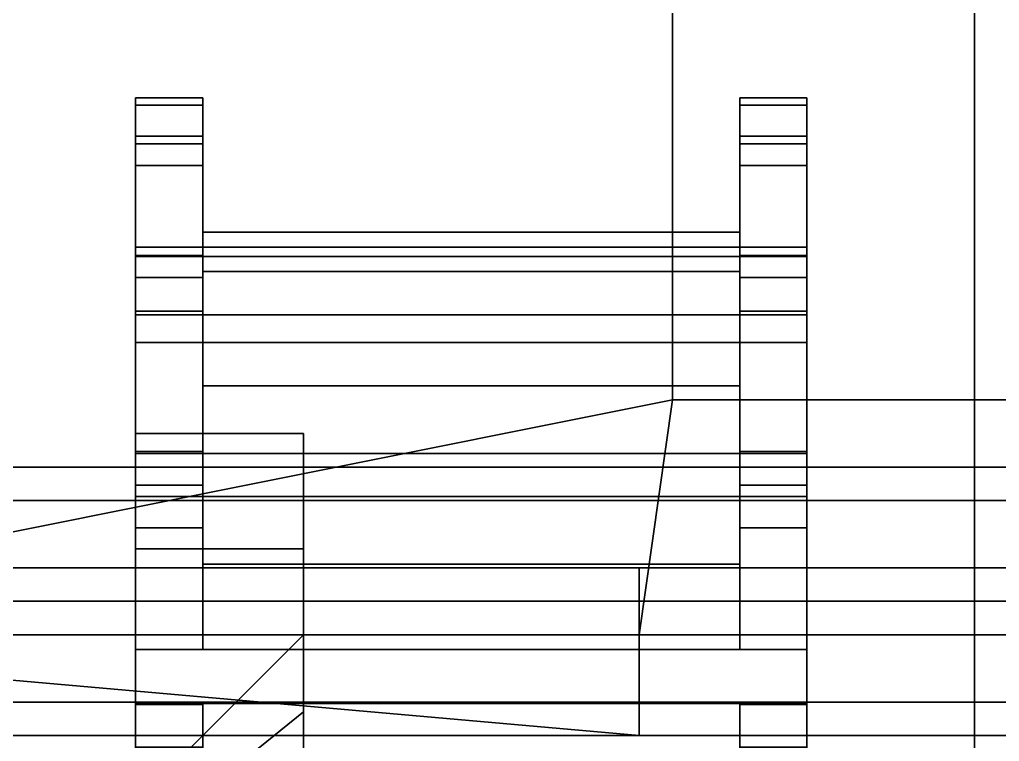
# Model space of a CAD drawing. Header units: millimetres. Extents: x -1 to 1, y -2.4 to 8.9.
# Drawn here: x -0.8646 to -0.5726, y 0.2483 to 0.4633 of the extents above; entities that cross this region are included whole.
import ezdxf

# ---------------------------------------------------------------- set-up
doc = ezdxf.new("R2010")
doc.units = ezdxf.units.MM
for name, color, linetype in [('cargo_c4p', 3, 'Continuous'), ('cargo_platform', 3, 'Continuous'), ('rear_axle', 3, 'Continuous'), ('t1_c4p', 3, 'Continuous'), ('t2_c4p', 2, 'Continuous'), ('tent2', 2, 'Continuous'), ('tent_support', 3, 'Continuous'), ('tracks', 3, 'Continuous'), ('wheels_c4p', 2, 'Continuous')]:
    doc.layers.add(name, color=color, linetype=linetype)

msp = doc.modelspace()

# ---------------------------------------------------------------- linework, layer by layer
at = {"layer": 'cargo_c4p'}
for points in [[(1.01, 2.27, 0.9), (1.01, 0.25, 0.9), (-1.01, 0.25, 0.9), (-1.01, 2.27, 0.9)], [(-0.96, 1.6, 0.95), (-0.96, 0.3, 0.95), (0.96, 0.3, 0.95), (0.96, 1.6, 0.95)], [(-1.01, 0.32, 0.83), (-1.01, 0.32, 0.9), (1.01, 0.32, 0.9), (1.01, 0.32, 0.83)], [(-1.01, 0.25, 1.67), (1.01, 0.25, 1.67), (0.96, 0.3, 1.67), (-0.96, 0.3, 1.67)], [(-0.94, 0.3, 1.02), (0.94, 0.3, 1.02), (0.96, 0.3, 0.95), (-0.96, 0.3, 0.95)], [(0.94, 0.3, 1.6), (-0.94, 0.3, 1.6), (-0.96, 0.3, 1.67), (0.96, 0.3, 1.67)], [(-0.94, 0.29, 1.02), (-0.035, 0.29, 1.02), (-0.035, 0.3, 1.02), (-0.94, 0.3, 1.02)], [(-0.035, 0.29, 1.6), (-0.94, 0.29, 1.6), (-0.94, 0.3, 1.6), (-0.035, 0.3, 1.6)], [(-0.035, 0.29, 1.02), (-0.94, 0.29, 1.02), (-0.94, 0.29, 1.6), (-0.035, 0.29, 1.6)], [(-0.94, 0.26, 1.02), (-0.035, 0.26, 1.02), (-0.035, 0.26, 1.6), (-0.94, 0.26, 1.6)], [(-0.035, 0.26, 1.02), (-0.94, 0.26, 1.02), (-0.94, 0.25, 1.02), (-0.035, 0.25, 1.02)], [(-0.94, 0.26, 1.6), (-0.035, 0.26, 1.6), (-0.035, 0.25, 1.6), (-0.94, 0.25, 1.6)], [(1.01, 0.25, 0.83), (1.01, 0.25, 0.9), (-1.01, 0.25, 0.9), (-1.01, 0.25, 0.83)], [(-1.01, 0.25, 0.95), (-1.01, 0.25, 0.9), (1.01, 0.25, 0.9), (1.01, 0.25, 0.95)], [(-1.01, 0.25, 0.95), (1.01, 0.25, 0.95), (0.94, 0.25, 1.02), (-0.94, 0.25, 1.02)], [(-0.94, 0.25, 1.6), (0.94, 0.25, 1.6), (1.01, 0.25, 1.67), (-1.01, 0.25, 1.67)]]:
    msp.add_3dface(points, dxfattribs=at)
at = {"layer": 'cargo_platform'}
for points in [[(1.01, 3.28, 0.97), (1.01, 0.25, 0.97), (-1.01, 0.25, 0.97), (-1.01, 3.28, 0.97)], [(-0.96, 3.23, 1.02), (-0.96, 0.3, 1.02), (0.96, 0.3, 1.02), (0.96, 3.23, 1.02)], [(-0.43, 0.25, 0.69), (-1.01, 0.25, 0.9), (-1.01, 0.32, 0.9), (-0.43, 0.32, 0.69)], [(-0.43, 0.32, 0.69), (-1.01, 0.32, 0.9), (1.01, 0.32, 0.9), (0.43, 0.32, 0.69)], [(-1.01, 0.32, 0.9), (-1.01, 0.32, 0.97), (1.01, 0.32, 0.97), (1.01, 0.32, 0.9)], [(-0.95, 0.3, 1.59), (-0.95, 0.25, 1.59), (0.95, 0.25, 1.59), (0.95, 0.3, 1.59)], [(-0.95, 0.3, 1.02), (-0.95, 0.3, 1.59), (0.95, 0.3, 1.59), (0.95, 0.3, 1.02)], [(1.03, 0.25, 1.02), (1.03, 0.25, 1.59), (-1.03, 0.25, 1.59), (-1.03, 0.25, 1.02)], [(-1.01, 0.25, 1.02), (-1.01, 0.25, 0.97), (1.01, 0.25, 0.97), (1.01, 0.25, 1.02)], [(0.43, 0.25, 0.69), (1.01, 0.25, 0.9), (-1.01, 0.25, 0.9), (-0.43, 0.25, 0.69)], [(1.01, 0.25, 0.9), (1.01, 0.25, 0.97), (-1.01, 0.25, 0.97), (-1.01, 0.25, 0.9)]]:
    msp.add_3dface(points, dxfattribs=at)
at = {"layer": 'rear_axle'}
for points in [[(-0.43, 1.01, 0.38), (-0.43, 0.33, 0.38), (-0.93, 0.33, 0.38), (-0.93, 1.01, 0.38)], [(-0.93, 1.01, 0.94), (-0.93, 0.33, 0.94), (-0.43, 0.33, 0.94), (-0.43, 1.01, 0.94)], [(-0.93, 0.33, 0.94), (-0.93, 0.33, 0.38), (-0.43, 0.33, 0.38), (-0.43, 0.33, 0.94)]]:
    msp.add_3dface(points, dxfattribs=at)
at = {"layer": 't1_c4p'}
for points in [[(-0.68, 0.28, 2.69), (-0.68, 0.3, 2.67), (-0.98, 0.3, 2.37), (-1, 0.28, 2.37)], [(-0.68, 0.3, 2.67), (-0.68, 0.28, 2.65), (-0.96, 0.28, 2.37), (-0.98, 0.3, 2.37)], [(0.68, 0.28, 2.69), (0.68, 0.3, 2.67), (-0.68, 0.3, 2.67), (-0.68, 0.28, 2.69)], [(0.68, 0.3, 2.67), (0.68, 0.28, 2.65), (-0.68, 0.28, 2.65), (-0.68, 0.3, 2.67)], [(-0.68, 0.26, 2.67), (-0.68, 0.28, 2.69), (-1, 0.28, 2.37), (-0.98, 0.26, 2.37)], [(-0.68, 0.28, 2.65), (-0.68, 0.26, 2.67), (-0.98, 0.26, 2.37), (-0.96, 0.28, 2.37)], [(0.68, 0.26, 2.67), (0.68, 0.28, 2.69), (-0.68, 0.28, 2.69), (-0.68, 0.26, 2.67)], [(0.68, 0.28, 2.65), (0.68, 0.26, 2.67), (-0.68, 0.26, 2.67), (-0.68, 0.28, 2.65)]]:
    msp.add_3dface(points, dxfattribs=at)
at = {"layer": 't2_c4p'}
for points in [[(-1.02, 0.28, 2.37), (-0.67, 0.35, 2.66), (-0.67, 0.86, 2.66), (-1.02, 0.93, 2.37)], [(-0.67, 0.35, 2.66), (0.67, 0.35, 2.66), (0.67, 0.86, 2.66), (-0.67, 0.86, 2.66)], [(-0.68, 0.28, 2.7), (-0.68, 0.28, 2.7), (-0.67, 0.35, 2.66), (-1.02, 0.28, 2.37)], [(-0.68, 0.28, 2.7), (0.68, 0.28, 2.7), (0.67, 0.35, 2.66), (-0.67, 0.35, 2.66)], [(-1.02, 0.28, 2.37), (-0.68, 0.25, 2.66), (-0.68, 0.28, 2.7)], [(-0.98, 0.25, 2.37), (-0.68, 0.25, 2.66), (-1.02, 0.28, 2.37)], [(0.68, 0.28, 2.7), (-0.68, 0.28, 2.7), (-0.68, 0.25, 2.66), (0.68, 0.25, 2.66)], [(0.98, 0.25, 1.67), (0.98, 0.25, 2.37), (-0.98, 0.25, 2.37), (-0.98, 0.25, 1.67)], [(0.98, 0.25, 2.37), (0.68, 0.25, 2.66), (-0.68, 0.25, 2.66), (-0.98, 0.25, 2.37)]]:
    msp.add_3dface(points, dxfattribs=at)
at = {"layer": 'tent2'}
for points in [[(-1.02, 0.28, 2.51), (-0.67, 0.35, 2.8), (-0.67, 1.19, 2.8), (-1.02, 1.26, 2.51)], [(-0.67, 0.35, 2.8), (0.67, 0.35, 2.8), (0.67, 1.19, 2.8), (-0.67, 1.19, 2.8)], [(-0.68, 0.28, 2.84), (-0.68, 0.28, 2.84), (-0.67, 0.35, 2.8), (-1.02, 0.28, 2.51)], [(-0.68, 0.28, 2.84), (0.68, 0.28, 2.84), (0.67, 0.35, 2.8), (-0.67, 0.35, 2.8)], [(-1.02, 0.28, 2.51), (-0.68, 0.25, 2.8), (-0.68, 0.28, 2.84)], [(-0.98, 0.25, 2.51), (-0.68, 0.25, 2.8), (-1.02, 0.28, 2.51)], [(0.68, 0.28, 2.84), (-0.68, 0.28, 2.84), (-0.68, 0.25, 2.8), (0.68, 0.25, 2.8)], [(0.98, 0.25, 1.59), (0.98, 0.25, 2.51), (-0.98, 0.25, 2.51), (-0.98, 0.25, 1.59)], [(0.98, 0.25, 2.51), (0.68, 0.25, 2.8), (-0.68, 0.25, 2.8), (-0.98, 0.25, 2.51)]]:
    msp.add_3dface(points, dxfattribs=at)
at = {"layer": 'tent_support'}
for points in [[(-0.68, 0.28, 2.83), (-0.68, 0.3, 2.81), (-0.98, 0.3, 2.51), (-1, 0.28, 2.51)], [(-0.68, 0.3, 2.81), (-0.68, 0.28, 2.79), (-0.96, 0.28, 2.51), (-0.98, 0.3, 2.51)], [(0.68, 0.28, 2.83), (0.68, 0.3, 2.81), (-0.68, 0.3, 2.81), (-0.68, 0.28, 2.83)], [(0.68, 0.3, 2.81), (0.68, 0.28, 2.79), (-0.68, 0.28, 2.79), (-0.68, 0.3, 2.81)], [(-0.68, 0.26, 2.81), (-0.68, 0.28, 2.83), (-1, 0.28, 2.51), (-0.98, 0.26, 2.51)], [(-0.68, 0.28, 2.79), (-0.68, 0.26, 2.81), (-0.98, 0.26, 2.51), (-0.96, 0.28, 2.51)], [(0.68, 0.28, 2.79), (0.68, 0.26, 2.81), (-0.68, 0.26, 2.81), (-0.68, 0.28, 2.79)], [(0.68, 0.26, 2.81), (0.68, 0.28, 2.83), (-0.68, 0.28, 2.83), (-0.68, 0.26, 2.81)]]:
    msp.add_3dface(points, dxfattribs=at)
at = {"layer": 'tracks'}
for points in [[(-0.88, 0.11, 0.67), (-0.88, 1.13, 0.7), (-0.58, 1.13, 0.7), (-0.58, 0.11, 0.67)], [(-0.58, 0.1, 0.72), (-0.58, 1.13, 0.75), (-0.88, 1.13, 0.75), (-0.88, 0.1, 0.72)], [(-0.58, 1.13, 0.7), (-0.58, 1.13, 0.75), (-0.58, 0.1, 0.72), (-0.58, 0.11, 0.67)], [(-0.88, 0.59, 0.06), (-0.88, 0.06, 0.21), (-0.58, 0.06, 0.21), (-0.58, 0.59, 0.06)], [(-0.58, 0.06, 0.21), (-0.58, 0.01, 0.18), (-0.58, 0.57, 0.01), (-0.58, 0.59, 0.06)], [(-0.58, 0.57, 0.01), (-0.58, 0.01, 0.18), (-0.88, 0.01, 0.18), (-0.88, 0.57, 0.01)]]:
    msp.add_3dface(points, dxfattribs=at)
at = {"layer": 'wheels_c4p'}
for points in [[(-0.81, 0.43777, 0.44408), (-0.81, 0.44, 0.43), (-0.83, 0.44, 0.43), (-0.83, 0.43777, 0.44408)], [(-0.81, 0.44, 0.43), (-0.81, 0.43777, 0.41592), (-0.83, 0.43777, 0.41592), (-0.83, 0.44, 0.43)], [(-0.83, 0.44, 0.43), (-0.83, 0.43777, 0.41592), (-0.83, 0.39554, 0.40185), (-0.83, 0.4, 0.43)], [(-0.83, 0.43777, 0.44408), (-0.83, 0.44, 0.43), (-0.83, 0.4, 0.43), (-0.83, 0.39554, 0.45815)], [(-0.81, 0.4, 0.43), (-0.81, 0.39554, 0.40185), (-0.81, 0.43777, 0.41592), (-0.81, 0.44, 0.43)], [(-0.81, 0.39554, 0.45815), (-0.81, 0.4, 0.43), (-0.81, 0.44, 0.43), (-0.81, 0.43777, 0.44408)], [(-0.65, 0.43777, 0.44408), (-0.65, 0.44, 0.43), (-0.65, 0.4, 0.43), (-0.65, 0.39554, 0.45815)], [(-0.65, 0.44, 0.43), (-0.65, 0.43777, 0.41592), (-0.65, 0.39554, 0.40185), (-0.65, 0.4, 0.43)], [(-0.63, 0.44, 0.43), (-0.63, 0.43777, 0.41592), (-0.65, 0.43777, 0.41592), (-0.65, 0.44, 0.43)], [(-0.63, 0.43777, 0.44408), (-0.63, 0.44, 0.43), (-0.65, 0.44, 0.43), (-0.65, 0.43777, 0.44408)], [(-0.63, 0.39554, 0.45815), (-0.63, 0.4, 0.43), (-0.63, 0.44, 0.43), (-0.63, 0.43777, 0.44408)], [(-0.63, 0.4, 0.43), (-0.63, 0.39554, 0.40185), (-0.63, 0.43777, 0.41592), (-0.63, 0.44, 0.43)], [(-0.81, 0.39554, 0.45815), (-0.81, 0.43777, 0.44408), (-0.83, 0.43777, 0.44408), (-0.83, 0.39554, 0.45815)], [(-0.81, 0.43777, 0.41592), (-0.81, 0.39554, 0.40185), (-0.83, 0.39554, 0.40185), (-0.83, 0.43777, 0.41592)], [(-0.63, 0.43777, 0.41592), (-0.63, 0.39554, 0.40185), (-0.65, 0.39554, 0.40185), (-0.65, 0.43777, 0.41592)], [(-0.63, 0.39554, 0.45815), (-0.63, 0.43777, 0.44408), (-0.65, 0.43777, 0.44408), (-0.65, 0.39554, 0.45815)], [(-0.81, 0.4263, 0.51652), (-0.81, 0.42853, 0.50245), (-0.83, 0.42853, 0.50245), (-0.83, 0.4263, 0.51652)], [(-0.83, 0.4263, 0.51652), (-0.83, 0.42853, 0.50245), (-0.83, 0.39271, 0.47601), (-0.83, 0.38825, 0.50416)], [(-0.81, 0.42853, 0.50245), (-0.81, 0.39271, 0.47601), (-0.83, 0.39271, 0.47601), (-0.83, 0.42853, 0.50245)], [(-0.81, 0.42853, 0.35755), (-0.81, 0.4263, 0.34348), (-0.83, 0.4263, 0.34348), (-0.83, 0.42853, 0.35755)], [(-0.83, 0.42853, 0.35755), (-0.83, 0.4263, 0.34348), (-0.83, 0.38825, 0.35584), (-0.83, 0.39271, 0.38399)], [(-0.81, 0.39271, 0.38399), (-0.81, 0.42853, 0.35755), (-0.83, 0.42853, 0.35755), (-0.83, 0.39271, 0.38399)], [(-0.81, 0.41983, 0.52922), (-0.81, 0.4263, 0.51652), (-0.83, 0.4263, 0.51652), (-0.83, 0.41983, 0.52922)], [(-0.83, 0.41983, 0.52922), (-0.83, 0.4263, 0.51652), (-0.83, 0.38825, 0.50416), (-0.83, 0.37531, 0.52956)], [(-0.81, 0.4263, 0.34348), (-0.81, 0.41983, 0.33078), (-0.83, 0.41983, 0.33078), (-0.83, 0.4263, 0.34348)], [(-0.83, 0.4263, 0.34348), (-0.83, 0.41983, 0.33078), (-0.83, 0.37531, 0.33044), (-0.83, 0.38825, 0.35584)], [(-0.81, 0.38825, 0.50416), (-0.81, 0.39271, 0.47601), (-0.81, 0.42853, 0.50245), (-0.81, 0.4263, 0.51652)], [(-0.81, 0.39271, 0.38399), (-0.81, 0.38825, 0.35584), (-0.81, 0.4263, 0.34348), (-0.81, 0.42853, 0.35755)], [(-0.81, 0.37531, 0.52956), (-0.81, 0.38825, 0.50416), (-0.81, 0.4263, 0.51652), (-0.81, 0.41983, 0.52922)], [(-0.81, 0.38825, 0.35584), (-0.81, 0.37531, 0.33044), (-0.81, 0.41983, 0.33078), (-0.81, 0.4263, 0.34348)], [(-0.63, 0.42853, 0.50245), (-0.63, 0.39271, 0.47601), (-0.65, 0.39271, 0.47601), (-0.65, 0.42853, 0.50245)], [(-0.65, 0.4263, 0.51652), (-0.65, 0.42853, 0.50245), (-0.65, 0.39271, 0.47601), (-0.65, 0.38825, 0.50416)], [(-0.63, 0.4263, 0.51652), (-0.63, 0.42853, 0.50245), (-0.65, 0.42853, 0.50245), (-0.65, 0.4263, 0.51652)], [(-0.63, 0.39271, 0.38399), (-0.63, 0.42853, 0.35755), (-0.65, 0.42853, 0.35755), (-0.65, 0.39271, 0.38399)], [(-0.65, 0.42853, 0.35755), (-0.65, 0.4263, 0.34348), (-0.65, 0.38825, 0.35584), (-0.65, 0.39271, 0.38399)], [(-0.63, 0.42853, 0.35755), (-0.63, 0.4263, 0.34348), (-0.65, 0.4263, 0.34348), (-0.65, 0.42853, 0.35755)], [(-0.65, 0.41983, 0.52922), (-0.65, 0.4263, 0.51652), (-0.65, 0.38825, 0.50416), (-0.65, 0.37531, 0.52956)], [(-0.63, 0.41983, 0.52922), (-0.63, 0.4263, 0.51652), (-0.65, 0.4263, 0.51652), (-0.65, 0.41983, 0.52922)], [(-0.65, 0.4263, 0.34348), (-0.65, 0.41983, 0.33078), (-0.65, 0.37531, 0.33044), (-0.65, 0.38825, 0.35584)], [(-0.63, 0.4263, 0.34348), (-0.63, 0.41983, 0.33078), (-0.65, 0.41983, 0.33078), (-0.65, 0.4263, 0.34348)], [(-0.63, 0.38825, 0.50416), (-0.63, 0.39271, 0.47601), (-0.63, 0.42853, 0.50245), (-0.63, 0.4263, 0.51652)], [(-0.63, 0.39271, 0.38399), (-0.63, 0.38825, 0.35584), (-0.63, 0.4263, 0.34348), (-0.63, 0.42853, 0.35755)], [(-0.63, 0.37531, 0.52956), (-0.63, 0.38825, 0.50416), (-0.63, 0.4263, 0.51652), (-0.63, 0.41983, 0.52922)], [(-0.63, 0.38825, 0.35584), (-0.63, 0.37531, 0.33044), (-0.63, 0.41983, 0.33078), (-0.63, 0.4263, 0.34348)], [(-0.81, 0.37531, 0.52956), (-0.81, 0.41983, 0.52922), (-0.83, 0.41983, 0.52922), (-0.83, 0.37531, 0.52956)], [(-0.81, 0.41983, 0.33078), (-0.81, 0.37531, 0.33044), (-0.83, 0.37531, 0.33044), (-0.83, 0.41983, 0.33078)], [(-0.63, 0.37531, 0.52956), (-0.63, 0.41983, 0.52922), (-0.65, 0.41983, 0.52922), (-0.65, 0.37531, 0.52956)], [(-0.63, 0.41983, 0.33078), (-0.63, 0.37531, 0.33044), (-0.65, 0.37531, 0.33044), (-0.65, 0.41983, 0.33078)], [(-0.83, 0.38825, 0.50416), (-0.83, 0.4, 0.43), (-0.83, 0.34, 0.43)], [(-0.83, 0.4, 0.43), (-0.83, 0.38825, 0.35584), (-0.83, 0.30562, 0.3242), (-0.83, 0.34, 0.43)], [(-0.65, 0.39554, 0.45815), (-0.65, 0.4, 0.43), (-0.81, 0.4, 0.43), (-0.81, 0.39554, 0.45815)], [(-0.65, 0.4, 0.43), (-0.65, 0.39554, 0.40185), (-0.81, 0.39554, 0.40185), (-0.81, 0.4, 0.43)], [(-0.63, 0.39271, 0.47601), (-0.63, 0.39554, 0.45815), (-0.83, 0.39554, 0.45815), (-0.83, 0.39271, 0.47601)], [(-0.63, 0.39554, 0.40185), (-0.63, 0.39271, 0.38399), (-0.83, 0.39271, 0.38399), (-0.83, 0.39554, 0.40185)], [(-0.81, 0.38652, 0.59458), (-0.81, 0.393, 0.58188), (-0.83, 0.393, 0.58188), (-0.83, 0.38652, 0.59458)], [(-0.83, 0.38652, 0.59458), (-0.83, 0.393, 0.58188), (-0.83, 0.3671, 0.54567), (-0.83, 0.35416, 0.57107)], [(-0.81, 0.393, 0.58188), (-0.81, 0.3671, 0.54567), (-0.83, 0.3671, 0.54567), (-0.83, 0.393, 0.58188)], [(-0.81, 0.393, 0.27812), (-0.81, 0.38652, 0.26542), (-0.83, 0.38652, 0.26542), (-0.83, 0.393, 0.27812)], [(-0.83, 0.393, 0.27812), (-0.83, 0.38652, 0.26542), (-0.83, 0.35416, 0.28893), (-0.83, 0.3671, 0.31433)], [(-0.81, 0.3671, 0.31433), (-0.81, 0.393, 0.27812), (-0.83, 0.393, 0.27812), (-0.83, 0.3671, 0.31433)], [(-0.81, 0.35416, 0.57107), (-0.81, 0.3671, 0.54567), (-0.81, 0.393, 0.58188), (-0.81, 0.38652, 0.59458)], [(-0.81, 0.3671, 0.31433), (-0.81, 0.35416, 0.28893), (-0.81, 0.38652, 0.26542), (-0.81, 0.393, 0.27812)], [(-0.65, 0.38825, 0.50416), (-0.65, 0.39271, 0.47601), (-0.81, 0.39271, 0.47601), (-0.81, 0.38825, 0.50416)], [(-0.65, 0.39271, 0.38399), (-0.65, 0.38825, 0.35584), (-0.81, 0.38825, 0.35584), (-0.81, 0.39271, 0.38399)], [(-0.63, 0.393, 0.58188), (-0.63, 0.3671, 0.54567), (-0.65, 0.3671, 0.54567), (-0.65, 0.393, 0.58188)], [(-0.65, 0.38652, 0.59458), (-0.65, 0.393, 0.58188), (-0.65, 0.3671, 0.54567), (-0.65, 0.35416, 0.57107)], [(-0.63, 0.38652, 0.59458), (-0.63, 0.393, 0.58188), (-0.65, 0.393, 0.58188), (-0.65, 0.38652, 0.59458)], [(-0.63, 0.3671, 0.31433), (-0.63, 0.393, 0.27812), (-0.65, 0.393, 0.27812), (-0.65, 0.3671, 0.31433)], [(-0.65, 0.393, 0.27812), (-0.65, 0.38652, 0.26542), (-0.65, 0.35416, 0.28893), (-0.65, 0.3671, 0.31433)], [(-0.63, 0.393, 0.27812), (-0.63, 0.38652, 0.26542), (-0.65, 0.38652, 0.26542), (-0.65, 0.393, 0.27812)], [(-0.63, 0.35416, 0.57107), (-0.63, 0.3671, 0.54567), (-0.63, 0.393, 0.58188), (-0.63, 0.38652, 0.59458)], [(-0.63, 0.3671, 0.31433), (-0.63, 0.35416, 0.28893), (-0.63, 0.38652, 0.26542), (-0.63, 0.393, 0.27812)], [(-0.83, 0.35416, 0.57107), (-0.83, 0.38825, 0.50416), (-0.83, 0.34, 0.43), (-0.83, 0.30562, 0.5358)], [(-0.83, 0.38825, 0.35584), (-0.83, 0.35416, 0.28893), (-0.83, 0.30562, 0.3242)], [(-0.81, 0.37645, 0.60466), (-0.81, 0.38652, 0.59458), (-0.83, 0.38652, 0.59458), (-0.83, 0.37645, 0.60466)], [(-0.83, 0.37645, 0.60466), (-0.83, 0.38652, 0.59458), (-0.83, 0.35416, 0.57107), (-0.83, 0.33401, 0.59122)], [(-0.81, 0.38652, 0.26542), (-0.81, 0.37645, 0.25534), (-0.83, 0.37645, 0.25534), (-0.83, 0.38652, 0.26542)], [(-0.83, 0.38652, 0.26542), (-0.83, 0.37645, 0.25534), (-0.83, 0.33401, 0.26878), (-0.83, 0.35416, 0.28893)], [(-0.65, 0.37531, 0.52956), (-0.65, 0.38825, 0.50416), (-0.81, 0.38825, 0.50416), (-0.81, 0.37531, 0.52956)], [(-0.65, 0.38825, 0.35584), (-0.65, 0.37531, 0.33044), (-0.81, 0.37531, 0.33044), (-0.81, 0.38825, 0.35584)], [(-0.81, 0.33401, 0.59122), (-0.81, 0.35416, 0.57107), (-0.81, 0.38652, 0.59458), (-0.81, 0.37645, 0.60466)], [(-0.81, 0.35416, 0.28893), (-0.81, 0.33401, 0.26878), (-0.81, 0.37645, 0.25534), (-0.81, 0.38652, 0.26542)], [(-0.65, 0.37645, 0.60466), (-0.65, 0.38652, 0.59458), (-0.65, 0.35416, 0.57107), (-0.65, 0.33401, 0.59122)], [(-0.63, 0.37645, 0.60466), (-0.63, 0.38652, 0.59458), (-0.65, 0.38652, 0.59458), (-0.65, 0.37645, 0.60466)], [(-0.65, 0.38652, 0.26542), (-0.65, 0.37645, 0.25534), (-0.65, 0.33401, 0.26878), (-0.65, 0.35416, 0.28893)], [(-0.63, 0.38652, 0.26542), (-0.63, 0.37645, 0.25534), (-0.65, 0.37645, 0.25534), (-0.65, 0.38652, 0.26542)], [(-0.63, 0.33401, 0.59122), (-0.63, 0.35416, 0.57107), (-0.63, 0.38652, 0.59458), (-0.63, 0.37645, 0.60466)], [(-0.63, 0.35416, 0.28893), (-0.63, 0.33401, 0.26878), (-0.63, 0.37645, 0.25534), (-0.63, 0.38652, 0.26542)], [(-0.81, 0.33401, 0.59122), (-0.81, 0.37645, 0.60466), (-0.83, 0.37645, 0.60466), (-0.83, 0.33401, 0.59122)], [(-0.81, 0.37645, 0.25534), (-0.81, 0.33401, 0.26878), (-0.83, 0.33401, 0.26878), (-0.83, 0.37645, 0.25534)], [(-0.63, 0.3671, 0.54567), (-0.63, 0.37531, 0.52956), (-0.83, 0.37531, 0.52956), (-0.83, 0.3671, 0.54567)], [(-0.63, 0.37531, 0.33044), (-0.63, 0.3671, 0.31433), (-0.83, 0.3671, 0.31433), (-0.83, 0.37531, 0.33044)], [(-0.63, 0.33401, 0.59122), (-0.63, 0.37645, 0.60466), (-0.65, 0.37645, 0.60466), (-0.65, 0.33401, 0.59122)], [(-0.63, 0.37645, 0.25534), (-0.63, 0.33401, 0.26878), (-0.65, 0.33401, 0.26878), (-0.65, 0.37645, 0.25534)], [(-0.65, 0.35416, 0.57107), (-0.65, 0.3671, 0.54567), (-0.81, 0.3671, 0.54567), (-0.81, 0.35416, 0.57107)], [(-0.65, 0.3671, 0.31433), (-0.65, 0.35416, 0.28893), (-0.81, 0.35416, 0.28893), (-0.81, 0.3671, 0.31433)], [(-0.83, 0.30107, 0.62416), (-0.83, 0.35416, 0.57107), (-0.83, 0.30562, 0.5358)], [(-0.83, 0.35416, 0.28893), (-0.83, 0.30107, 0.23584), (-0.83, 0.21562, 0.25881), (-0.83, 0.30562, 0.3242)], [(-0.65, 0.33401, 0.59122), (-0.65, 0.35416, 0.57107), (-0.81, 0.35416, 0.57107), (-0.81, 0.33401, 0.59122)], [(-0.65, 0.35416, 0.28893), (-0.65, 0.33401, 0.26878), (-0.81, 0.33401, 0.26878), (-0.81, 0.35416, 0.28893)], [(-0.78, 0.30562, 0.3242), (-0.78, 0.34, 0.43), (-0.83, 0.34, 0.43), (-0.83, 0.30562, 0.3242)], [(-0.78, 0.34, 0.43), (-0.78, 0.30562, 0.5358), (-0.83, 0.30562, 0.5358), (-0.83, 0.34, 0.43)], [(-0.78, 0.30562, 0.5358), (-0.78, 0.34, 0.43), (-0.78, 0.28, 0.43), (-0.78, 0.25708, 0.50053)], [(-0.78, 0.34, 0.43), (-0.78, 0.30562, 0.3242), (-0.78, 0.25708, 0.35947), (-0.78, 0.28, 0.43)], [(-0.81, 0.32458, 0.65652), (-0.81, 0.33466, 0.64645), (-0.83, 0.33466, 0.64645), (-0.83, 0.32458, 0.65652)], [(-0.83, 0.32458, 0.65652), (-0.83, 0.33466, 0.64645), (-0.83, 0.32122, 0.60401), (-0.83, 0.30107, 0.62416)], [(-0.81, 0.33466, 0.64645), (-0.81, 0.32122, 0.60401), (-0.83, 0.32122, 0.60401), (-0.83, 0.33466, 0.64645)], [(-0.81, 0.33466, 0.21355), (-0.81, 0.32458, 0.20348), (-0.83, 0.32458, 0.20348), (-0.83, 0.33466, 0.21355)], [(-0.83, 0.33466, 0.21355), (-0.83, 0.32458, 0.20348), (-0.83, 0.30107, 0.23584), (-0.83, 0.32122, 0.25599)], [(-0.81, 0.32122, 0.25599), (-0.81, 0.33466, 0.21355), (-0.83, 0.33466, 0.21355), (-0.83, 0.32122, 0.25599)], [(-0.63, 0.32122, 0.60401), (-0.63, 0.33401, 0.59122), (-0.83, 0.33401, 0.59122), (-0.83, 0.32122, 0.60401)], [(-0.63, 0.33401, 0.26878), (-0.63, 0.32122, 0.25599), (-0.83, 0.32122, 0.25599), (-0.83, 0.33401, 0.26878)], [(-0.81, 0.30107, 0.62416), (-0.81, 0.32122, 0.60401), (-0.81, 0.33466, 0.64645), (-0.81, 0.32458, 0.65652)], [(-0.81, 0.32122, 0.25599), (-0.81, 0.30107, 0.23584), (-0.81, 0.32458, 0.20348), (-0.81, 0.33466, 0.21355)], [(-0.63, 0.33466, 0.64645), (-0.63, 0.32122, 0.60401), (-0.65, 0.32122, 0.60401), (-0.65, 0.33466, 0.64645)], [(-0.65, 0.32458, 0.65652), (-0.65, 0.33466, 0.64645), (-0.65, 0.32122, 0.60401), (-0.65, 0.30107, 0.62416)], [(-0.63, 0.32458, 0.65652), (-0.63, 0.33466, 0.64645), (-0.65, 0.33466, 0.64645), (-0.65, 0.32458, 0.65652)], [(-0.63, 0.32122, 0.25599), (-0.63, 0.33466, 0.21355), (-0.65, 0.33466, 0.21355), (-0.65, 0.32122, 0.25599)], [(-0.65, 0.33466, 0.21355), (-0.65, 0.32458, 0.20348), (-0.65, 0.30107, 0.23584), (-0.65, 0.32122, 0.25599)], [(-0.63, 0.33466, 0.21355), (-0.63, 0.32458, 0.20348), (-0.65, 0.32458, 0.20348), (-0.65, 0.33466, 0.21355)], [(-0.63, 0.30107, 0.62416), (-0.63, 0.32122, 0.60401), (-0.63, 0.33466, 0.64645), (-0.63, 0.32458, 0.65652)], [(-0.63, 0.32122, 0.25599), (-0.63, 0.30107, 0.23584), (-0.63, 0.32458, 0.20348), (-0.63, 0.33466, 0.21355)], [(-0.81, 0.31188, 0.663), (-0.81, 0.32458, 0.65652), (-0.83, 0.32458, 0.65652), (-0.83, 0.31188, 0.663)], [(-0.83, 0.31188, 0.663), (-0.83, 0.32458, 0.65652), (-0.83, 0.30107, 0.62416), (-0.83, 0.27567, 0.6371)], [(-0.81, 0.32458, 0.20348), (-0.81, 0.31188, 0.197), (-0.83, 0.31188, 0.197), (-0.83, 0.32458, 0.20348)], [(-0.83, 0.32458, 0.20348), (-0.83, 0.31188, 0.197), (-0.83, 0.27567, 0.2229), (-0.83, 0.30107, 0.23584)], [(-0.81, 0.27567, 0.6371), (-0.81, 0.30107, 0.62416), (-0.81, 0.32458, 0.65652), (-0.81, 0.31188, 0.663)], [(-0.81, 0.30107, 0.23584), (-0.81, 0.27567, 0.2229), (-0.81, 0.31188, 0.197), (-0.81, 0.32458, 0.20348)], [(-0.65, 0.31188, 0.663), (-0.65, 0.32458, 0.65652), (-0.65, 0.30107, 0.62416), (-0.65, 0.27567, 0.6371)], [(-0.63, 0.31188, 0.663), (-0.63, 0.32458, 0.65652), (-0.65, 0.32458, 0.65652), (-0.65, 0.31188, 0.663)], [(-0.65, 0.32458, 0.20348), (-0.65, 0.31188, 0.197), (-0.65, 0.27567, 0.2229), (-0.65, 0.30107, 0.23584)], [(-0.63, 0.32458, 0.20348), (-0.63, 0.31188, 0.197), (-0.65, 0.31188, 0.197), (-0.65, 0.32458, 0.20348)], [(-0.63, 0.27567, 0.6371), (-0.63, 0.30107, 0.62416), (-0.63, 0.32458, 0.65652), (-0.63, 0.31188, 0.663)], [(-0.63, 0.30107, 0.23584), (-0.63, 0.27567, 0.2229), (-0.63, 0.31188, 0.197), (-0.63, 0.32458, 0.20348)], [(-0.65, 0.30107, 0.62416), (-0.65, 0.32122, 0.60401), (-0.81, 0.32122, 0.60401), (-0.81, 0.30107, 0.62416)], [(-0.65, 0.32122, 0.25599), (-0.65, 0.30107, 0.23584), (-0.81, 0.30107, 0.23584), (-0.81, 0.32122, 0.25599)], [(-0.81, 0.27567, 0.6371), (-0.81, 0.31188, 0.663), (-0.83, 0.31188, 0.663), (-0.83, 0.27567, 0.6371)], [(-0.81, 0.31188, 0.197), (-0.81, 0.27567, 0.2229), (-0.83, 0.27567, 0.2229), (-0.83, 0.31188, 0.197)], [(-0.63, 0.27567, 0.6371), (-0.63, 0.31188, 0.663), (-0.65, 0.31188, 0.663), (-0.65, 0.27567, 0.6371)], [(-0.63, 0.31188, 0.197), (-0.63, 0.27567, 0.2229), (-0.65, 0.27567, 0.2229), (-0.65, 0.31188, 0.197)], [(-0.78, 0.21562, 0.25881), (-0.78, 0.30562, 0.3242), (-0.83, 0.30562, 0.3242), (-0.83, 0.21562, 0.25881)], [(-0.78, 0.30562, 0.5358), (-0.78, 0.21562, 0.60119), (-0.83, 0.21562, 0.60119), (-0.83, 0.30562, 0.5358)], [(-0.83, 0.23416, 0.65825), (-0.83, 0.30107, 0.62416), (-0.83, 0.30562, 0.5358), (-0.83, 0.21562, 0.60119)], [(-0.78, 0.21562, 0.60119), (-0.78, 0.30562, 0.5358), (-0.78, 0.25708, 0.50053), (-0.78, 0.19708, 0.54413)], [(-0.78, 0.30562, 0.3242), (-0.78, 0.21562, 0.25881), (-0.78, 0.19708, 0.31587), (-0.78, 0.25708, 0.35947)], [(-0.83, 0.30107, 0.23584), (-0.83, 0.23416, 0.20175), (-0.83, 0.21562, 0.25881)], [(-0.65, 0.27567, 0.6371), (-0.65, 0.30107, 0.62416), (-0.81, 0.30107, 0.62416), (-0.81, 0.27567, 0.6371)], [(-0.65, 0.30107, 0.23584), (-0.65, 0.27567, 0.2229), (-0.81, 0.27567, 0.2229), (-0.81, 0.30107, 0.23584)], [(-0.78, 0.25708, 0.50053), (-0.78, 0.28, 0.43), (-0.82, 0.24, 0.43), (-0.82, 0.22472, 0.47702)], [(-0.78, 0.28, 0.43), (-0.78, 0.25708, 0.35947), (-0.82, 0.22472, 0.38298), (-0.82, 0.24, 0.43)], [(-0.63, 0.25956, 0.64531), (-0.63, 0.27567, 0.6371), (-0.83, 0.27567, 0.6371), (-0.83, 0.25956, 0.64531)], [(-0.63, 0.27567, 0.2229), (-0.63, 0.25956, 0.21469), (-0.83, 0.25956, 0.21469), (-0.83, 0.27567, 0.2229)], [(-0.83, 0.24652, 0.6963), (-0.83, 0.25922, 0.68983), (-0.83, 0.25956, 0.64531), (-0.83, 0.23416, 0.65825)], [(-0.81, 0.25922, 0.68983), (-0.81, 0.25956, 0.64531), (-0.83, 0.25956, 0.64531), (-0.83, 0.25922, 0.68983)], [(-0.83, 0.25922, 0.17017), (-0.83, 0.24652, 0.1637), (-0.83, 0.23416, 0.20175), (-0.83, 0.25956, 0.21469)], [(-0.81, 0.25956, 0.21469), (-0.81, 0.25922, 0.17017), (-0.83, 0.25922, 0.17017), (-0.83, 0.25956, 0.21469)], [(-0.81, 0.24652, 0.6963), (-0.81, 0.25922, 0.68983), (-0.83, 0.25922, 0.68983), (-0.83, 0.24652, 0.6963)], [(-0.81, 0.25922, 0.17017), (-0.81, 0.24652, 0.1637), (-0.83, 0.24652, 0.1637), (-0.83, 0.25922, 0.17017)], [(-0.78, 0.19708, 0.54413), (-0.78, 0.25708, 0.50053), (-0.82, 0.22472, 0.47702), (-0.82, 0.18472, 0.50608)], [(-0.78, 0.25708, 0.35947), (-0.78, 0.19708, 0.31587), (-0.82, 0.18472, 0.35392), (-0.82, 0.22472, 0.38298)], [(-0.65, 0.23416, 0.65825), (-0.65, 0.25956, 0.64531), (-0.81, 0.25956, 0.64531), (-0.81, 0.23416, 0.65825)], [(-0.81, 0.23416, 0.65825), (-0.81, 0.25956, 0.64531), (-0.81, 0.25922, 0.68983), (-0.81, 0.24652, 0.6963)], [(-0.65, 0.25956, 0.21469), (-0.65, 0.23416, 0.20175), (-0.81, 0.23416, 0.20175), (-0.81, 0.25956, 0.21469)], [(-0.81, 0.25956, 0.21469), (-0.81, 0.23416, 0.20175), (-0.81, 0.24652, 0.1637), (-0.81, 0.25922, 0.17017)], [(-0.63, 0.25922, 0.68983), (-0.63, 0.25956, 0.64531), (-0.65, 0.25956, 0.64531), (-0.65, 0.25922, 0.68983)], [(-0.65, 0.24652, 0.6963), (-0.65, 0.25922, 0.68983), (-0.65, 0.25956, 0.64531), (-0.65, 0.23416, 0.65825)], [(-0.63, 0.25956, 0.21469), (-0.63, 0.25922, 0.17017), (-0.65, 0.25922, 0.17017), (-0.65, 0.25956, 0.21469)], [(-0.65, 0.25922, 0.17017), (-0.65, 0.24652, 0.1637), (-0.65, 0.23416, 0.20175), (-0.65, 0.25956, 0.21469)], [(-0.63, 0.24652, 0.6963), (-0.63, 0.25922, 0.68983), (-0.65, 0.25922, 0.68983), (-0.65, 0.24652, 0.6963)], [(-0.63, 0.25922, 0.17017), (-0.63, 0.24652, 0.1637), (-0.65, 0.24652, 0.1637), (-0.65, 0.25922, 0.17017)], [(-0.63, 0.23416, 0.65825), (-0.63, 0.25956, 0.64531), (-0.63, 0.25922, 0.68983), (-0.63, 0.24652, 0.6963)], [(-0.63, 0.25956, 0.21469), (-0.63, 0.23416, 0.20175), (-0.63, 0.24652, 0.1637), (-0.63, 0.25922, 0.17017)]]:
    msp.add_3dface(points, dxfattribs=at)

doc.saveas('drawing.dxf')
